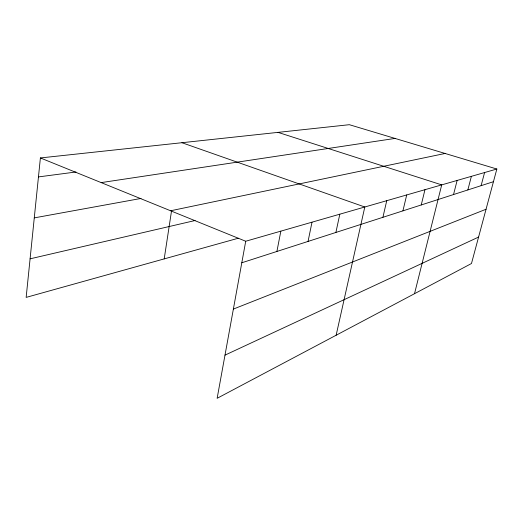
<?xml version="1.0" encoding="UTF-8"?>
<svg xmlns="http://www.w3.org/2000/svg" width="523" height="523" viewBox="0 0 523 523"><rect width="100%" height="100%" fill="white"/><g stroke="black" fill="none" stroke-linecap="round" stroke-linejoin="round"><path stroke-width="0.78" d="M496.85 169.021L245.718 241.247L217.137 398.304L471.478 263.52L496.85 169.021L349.344 124.696L40.395 157.946L26.15 297.397L238.227 238.246M164.202 258.898L171.564 210.658M276.902 251.458L280.844 231.146M308.054 241.423L312.002 222.183M335.89 232.454L339.819 214.188M336.139 335.243L364.806 206.997L181.926 142.714M382.908 217.306L386.745 200.688M402.926 210.854L406.711 194.948M421.237 204.957L424.964 189.699M414.517 293.71L441.713 184.881L278.02 132.371M453.533 194.549L457.135 180.448M467.85 189.934L471.38 176.349M481.114 185.665L484.579 172.551M224.995 355.13L478.584 237.063M233.376 309.073L486.05 209.246M241.803 262.768L493.451 181.69M30.092 258.826L195.105 220.516M170.603 210.776L445.086 153.468M34.27 217.882L141.007 198.452M101.174 182.605L395.028 138.425M38.454 176.911L75.966 171.989M40.395 157.946L245.718 241.247"/></g></svg>
